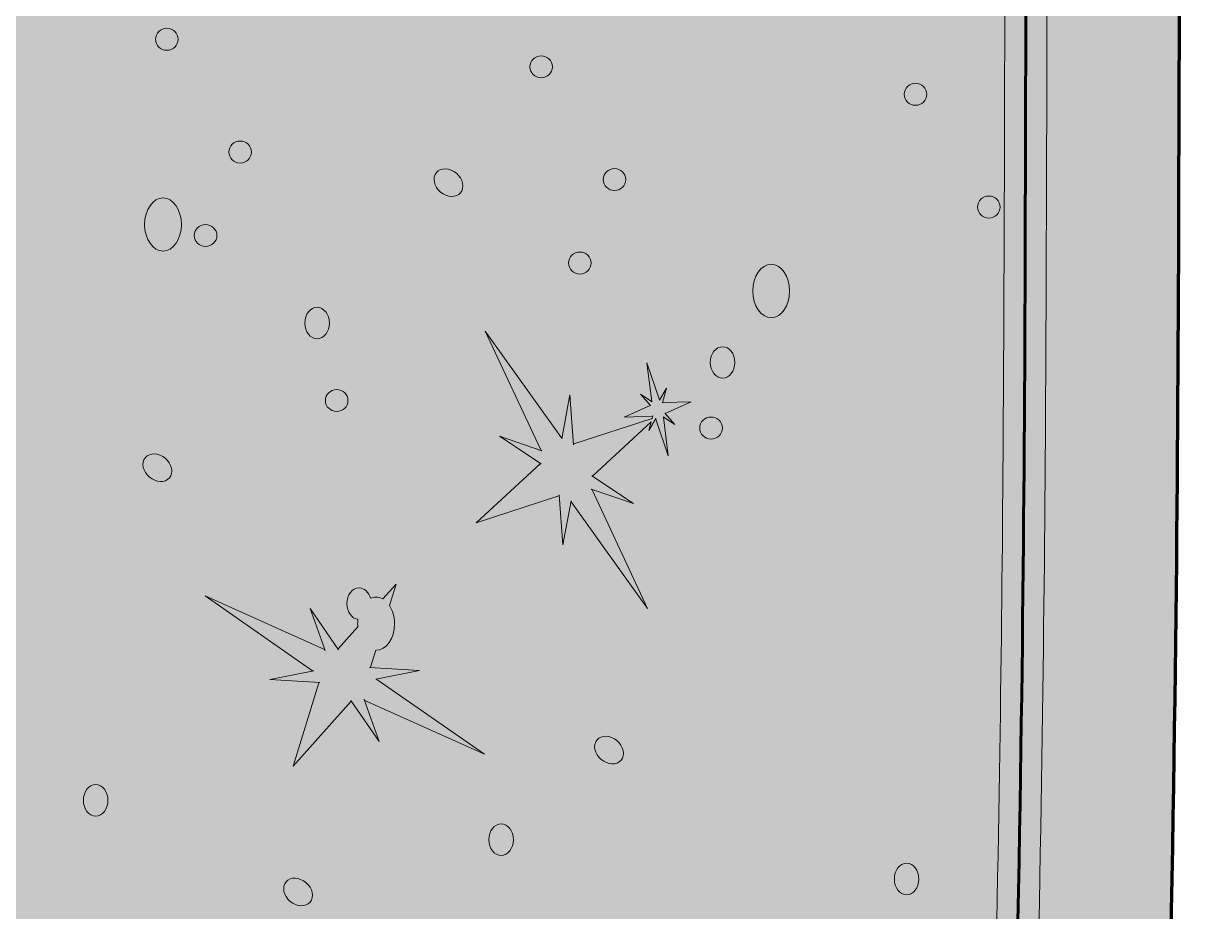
# Model space of a CAD drawing. Header units: millimetres. Extents: x 2.1 to 56, y 0.5 to 70.6.
# Drawn here: x 40.2 to 56.03, y 37.89 to 50 of the extents above; entities that cross this region are included whole.
import ezdxf

# ---------------------------------------------------------------- set-up
doc = ezdxf.new("R2010")
doc.units = ezdxf.units.MM

msp = doc.modelspace()

# ---------------------------------------------------------------- hatches: boundary and pattern name
at = {"true_color": 0x000000, "transparency": 33554687}
h = msp.add_hatch(color=18, dxfattribs=at)
edge = h.paths.add_edge_path(flags=0)
edge.add_spline(control_points=[(2.18, 58.849), (2.121, 62.163), (15.096, 70.58), (29.023, 70.516), (41.935, 70.457), (56.015, 62.173), (56, 58.849), (55.929, 43.515), (56.034, 43.399), (55.624, 27.611), (55.341, 16.727), (31.99, 0.499), (29.023, 0.889), (25.602, 1.338), (2.776, 14.306), (2.557, 29.116), (2.372, 41.574), (2.358, 48.941), (2.18, 58.849)], knot_values=[0, 0, 0, 0, 1, 1, 1, 2, 2, 2, 3, 3, 3, 4, 4, 4, 5, 5, 5, 6, 6, 6, 6], degree=3, periodic=1)
at = {"true_color": 0x0d0000, "transparency": 33554687}
h = msp.add_hatch(color=18, dxfattribs=at)
edge = h.paths.add_edge_path(flags=0)
edge.add_spline(control_points=[(17.389, 34.55), (14.831, 35.782), (12.519, 37.057), (10.631, 38.316), (5.843, 41.509), (5.877, 43.423), (5.959, 44.117), (6.046, 44.853), (6.499, 45.302), (6.985, 45.569), (7.396, 45.796), (7.824, 45.88), (7.967, 45.915), (8.05, 45.936), (8.567, 45.939), (9.101, 45.902), (9.425, 45.879), (9.755, 45.841), (9.998, 45.8), (9.998, 45.8), (9.949, 45.905), (9.949, 45.905), (9.892, 46.025), (9.886, 46.162), (9.931, 46.287), (9.931, 46.287), (10.09, 46.73), (10.09, 46.73), (10.135, 46.855), (10.228, 46.957), (10.348, 47.013), (10.348, 47.013), (10.426, 47.05), (10.426, 47.05), (10.417, 47.066), (10.409, 47.082), (10.401, 47.098), (10.401, 47.098), (9.442, 49.135), (9.442, 49.135), (9.324, 49.385), (9.431, 49.683), (9.681, 49.8), (9.681, 49.8), (11.037, 50.439), (11.037, 50.439), (11.287, 50.556), (11.585, 50.449), (11.702, 50.199), (11.702, 50.199), (12.661, 48.162), (12.661, 48.162), (12.669, 48.146), (12.676, 48.129), (12.682, 48.112), (12.682, 48.112), (12.76, 48.149), (12.76, 48.149), (12.88, 48.206), (13.018, 48.212), (13.142, 48.167), (13.142, 48.167), (13.586, 48.008), (13.586, 48.008), (13.711, 47.963), (13.813, 47.87), (13.869, 47.75), (13.869, 47.75), (15.005, 45.338), (15.005, 45.338), (15.061, 45.218), (15.068, 45.08), (15.023, 44.956), (15.023, 44.956), (14.863, 44.512), (14.863, 44.512), (14.818, 44.387), (14.726, 44.286), (14.606, 44.229), (14.606, 44.229), (14.529, 44.193), (14.529, 44.193), (14.533, 44.186), (14.537, 44.178), (14.541, 44.17), (14.541, 44.17), (15.5, 42.134), (15.5, 42.134), (15.617, 41.884), (15.51, 41.586), (15.26, 41.468), (15.26, 41.468), (13.905, 40.83), (13.905, 40.83), (13.655, 40.712), (13.357, 40.82), (13.239, 41.069), (13.239, 41.069), (12.28, 43.106), (12.28, 43.106), (12.277, 43.114), (12.273, 43.122), (12.27, 43.129), (12.27, 43.129), (12.194, 43.093), (12.194, 43.093), (12.074, 43.037), (11.936, 43.03), (11.811, 43.075), (11.811, 43.075), (11.368, 43.235), (11.368, 43.235), (11.243, 43.28), (11.141, 43.372), (11.085, 43.492), (11.085, 43.492), (10.439, 44.864), (10.439, 44.864), (10.369, 44.81), (10.285, 44.775), (10.193, 44.764), (9.667, 44.703), (9.114, 44.675), (8.648, 44.538), (8.312, 44.44), (8.024, 44.286), (7.894, 43.944), (7.796, 43.687), (7.896, 43.387), (8.095, 43.038), (8.364, 42.565), (8.828, 42.041), (9.456, 41.471), (11.115, 39.966), (13.877, 38.192), (17.378, 36.375), (17.812, 42.616), (23.01, 47.551), (29.349, 47.551), (35.673, 47.551), (40.86, 42.641), (41.317, 36.423), (41.611, 36.276), (41.907, 36.126), (42.204, 35.973), (42.481, 35.831), (46.493, 33.845), (49.395, 31.648), (50.697, 30.663), (51.773, 29.626), (52.248, 28.693), (52.609, 27.986), (52.644, 27.303), (52.295, 26.743), (51.982, 26.241), (51.31, 25.8), (50.1, 25.601), (49.205, 25.453), (47.984, 25.425), (46.367, 25.57), (43.985, 25.784), (41.079, 26.333), (37.927, 27.129), (35.748, 24.898), (32.709, 23.512), (29.349, 23.512), (23.056, 23.512), (17.888, 28.375), (17.389, 34.55)], knot_values=[0, 0, 0, 0, 1, 1, 1, 2, 2, 2, 3, 3, 3, 4, 4, 4, 5, 5, 5, 6, 6, 6, 7, 7, 7, 8, 8, 8, 9, 9, 9, 10, 10, 10, 11, 11, 11, 12, 12, 12, 13, 13, 13, 14, 14, 14, 15, 15, 15, 16, 16, 16, 17, 17, 17, 18, 18, 18, 19, 19, 19, 20, 20, 20, 21, 21, 21, 22, 22, 22, 23, 23, 23, 24, 24, 24, 25, 25, 25, 26, 26, 26, 27, 27, 27, 28, 28, 28, 29, 29, 29, 30, 30, 30, 31, 31, 31, 32, 32, 32, 33, 33, 33, 34, 34, 34, 35, 35, 35, 36, 36, 36, 37, 37, 37, 38, 38, 38, 39, 39, 39, 40, 40, 40, 41, 41, 41, 42, 42, 42, 43, 43, 43, 44, 44, 44, 45, 45, 45, 46, 46, 46, 47, 47, 47, 48, 48, 48, 49, 49, 49, 50, 50, 50, 51, 51, 51, 52, 52, 52, 53, 53, 53, 54, 54, 54, 55, 55, 55, 56, 56, 56, 56], degree=3, periodic=1)
edge = h.paths.add_edge_path(flags=0)
edge.add_spline(control_points=[(41.347, 35.285), (41.293, 32.609), (40.364, 30.146), (38.835, 28.172), (42.856, 27.132), (46.266, 26.584), (48.594, 26.61), (49.441, 26.619), (50.136, 26.703), (50.651, 26.878), (51.032, 27.007), (51.306, 27.166), (51.403, 27.423), (51.494, 27.663), (51.411, 27.942), (51.239, 28.264), (51.003, 28.704), (50.592, 29.19), (50.033, 29.718), (48.317, 31.34), (45.263, 33.294), (41.347, 35.285)], knot_values=[0, 0, 0, 0, 1, 1, 1, 2, 2, 2, 3, 3, 3, 4, 4, 4, 5, 5, 5, 6, 6, 6, 7, 7, 7, 7], degree=3, periodic=1)
at = {"true_color": 0xffffff, "transparency": 33554687}
h = msp.add_hatch(color=7, dxfattribs=at)
edge = h.paths.add_edge_path(flags=0)
edge.add_spline(control_points=[(42.163, 49.932), (42.248, 49.932), (42.317, 49.865), (42.317, 49.782), (42.317, 49.699), (42.248, 49.632), (42.163, 49.632), (42.078, 49.632), (42.008, 49.699), (42.008, 49.782), (42.008, 49.865), (42.078, 49.932), (42.163, 49.932)], knot_values=[0, 0, 0, 0, 1, 1, 1, 2, 2, 2, 3, 3, 3, 4, 4, 4, 4], degree=3, periodic=1)
h = msp.add_hatch(color=7, dxfattribs=at)
edge = h.paths.add_edge_path(flags=0)
edge.add_spline(control_points=[(47.268, 49.557), (47.354, 49.557), (47.423, 49.49), (47.423, 49.407), (47.423, 49.324), (47.354, 49.257), (47.268, 49.257), (47.183, 49.257), (47.114, 49.324), (47.114, 49.407), (47.114, 49.49), (47.183, 49.557), (47.268, 49.557)], knot_values=[0, 0, 0, 0, 1, 1, 1, 2, 2, 2, 3, 3, 3, 4, 4, 4, 4], degree=3, periodic=1)
h = msp.add_hatch(color=7, dxfattribs=at)
edge = h.paths.add_edge_path(flags=0)
edge.add_spline(control_points=[(52.374, 49.182), (52.459, 49.182), (52.529, 49.115), (52.529, 49.032), (52.529, 48.949), (52.459, 48.882), (52.374, 48.882), (52.289, 48.882), (52.22, 48.949), (52.22, 49.032), (52.22, 49.115), (52.289, 49.182), (52.374, 49.182)], knot_values=[0, 0, 0, 0, 1, 1, 1, 2, 2, 2, 3, 3, 3, 4, 4, 4, 4], degree=3, periodic=1)
h = msp.add_hatch(color=7, dxfattribs=at)
edge = h.paths.add_edge_path(flags=0)
edge.add_spline(control_points=[(43.163, 48.395), (43.248, 48.395), (43.317, 48.328), (43.317, 48.245), (43.317, 48.162), (43.248, 48.095), (43.163, 48.095), (43.078, 48.095), (43.008, 48.162), (43.008, 48.245), (43.008, 48.328), (43.078, 48.395), (43.163, 48.395)], knot_values=[0, 0, 0, 0, 1, 1, 1, 2, 2, 2, 3, 3, 3, 4, 4, 4, 4], degree=3, periodic=1)
h = msp.add_hatch(color=7, dxfattribs=at)
edge = h.paths.add_edge_path(flags=0)
edge.add_spline(control_points=[(45.84, 47.966), (45.9, 48.036), (46.022, 48.032), (46.112, 47.956), (46.203, 47.879), (46.228, 47.76), (46.169, 47.689), (46.109, 47.619), (45.988, 47.623), (45.897, 47.7), (45.806, 47.776), (45.781, 47.895), (45.84, 47.966)], knot_values=[0, 0, 0, 0, 1, 1, 1, 2, 2, 2, 3, 3, 3, 4, 4, 4, 4], degree=3, periodic=1)
h = msp.add_hatch(color=7, dxfattribs=at)
edge = h.paths.add_edge_path(flags=0)
edge.add_spline(control_points=[(48.268, 48.02), (48.354, 48.02), (48.423, 47.953), (48.423, 47.87), (48.423, 47.787), (48.354, 47.72), (48.268, 47.72), (48.183, 47.72), (48.114, 47.787), (48.114, 47.87), (48.114, 47.953), (48.183, 48.02), (48.268, 48.02)], knot_values=[0, 0, 0, 0, 1, 1, 1, 2, 2, 2, 3, 3, 3, 4, 4, 4, 4], degree=3, periodic=1)
h = msp.add_hatch(color=7, dxfattribs=at)
edge = h.paths.add_edge_path(flags=0)
edge.add_spline(control_points=[(42.111, 47.62), (42.25, 47.62), (42.362, 47.457), (42.362, 47.257), (42.362, 47.057), (42.25, 46.894), (42.111, 46.894), (41.973, 46.894), (41.86, 47.057), (41.86, 47.257), (41.86, 47.457), (41.973, 47.62), (42.111, 47.62)], knot_values=[0, 0, 0, 0, 1, 1, 1, 2, 2, 2, 3, 3, 3, 4, 4, 4, 4], degree=3, periodic=1)
h = msp.add_hatch(color=7, dxfattribs=at)
edge = h.paths.add_edge_path(flags=0)
edge.add_spline(control_points=[(53.374, 47.645), (53.459, 47.645), (53.529, 47.578), (53.529, 47.495), (53.529, 47.412), (53.459, 47.345), (53.374, 47.345), (53.289, 47.345), (53.22, 47.412), (53.22, 47.495), (53.22, 47.578), (53.289, 47.645), (53.374, 47.645)], knot_values=[0, 0, 0, 0, 1, 1, 1, 2, 2, 2, 3, 3, 3, 4, 4, 4, 4], degree=3, periodic=1)
h = msp.add_hatch(color=7, dxfattribs=at)
edge = h.paths.add_edge_path(flags=0)
edge.add_spline(control_points=[(42.691, 47.257), (42.777, 47.257), (42.846, 47.19), (42.846, 47.107), (42.846, 47.024), (42.777, 46.957), (42.691, 46.957), (42.606, 46.957), (42.537, 47.024), (42.537, 47.107), (42.537, 47.19), (42.606, 47.257), (42.691, 47.257)], knot_values=[0, 0, 0, 0, 1, 1, 1, 2, 2, 2, 3, 3, 3, 4, 4, 4, 4], degree=3, periodic=1)
h = msp.add_hatch(color=7, dxfattribs=at)
edge = h.paths.add_edge_path(flags=0)
edge.add_spline(control_points=[(47.797, 46.882), (47.882, 46.882), (47.951, 46.815), (47.951, 46.732), (47.951, 46.649), (47.882, 46.582), (47.797, 46.582), (47.712, 46.582), (47.643, 46.649), (47.643, 46.732), (47.643, 46.815), (47.712, 46.882), (47.797, 46.882)], knot_values=[0, 0, 0, 0, 1, 1, 1, 2, 2, 2, 3, 3, 3, 4, 4, 4, 4], degree=3, periodic=1)
h = msp.add_hatch(color=7, dxfattribs=at)
edge = h.paths.add_edge_path(flags=0)
edge.add_spline(control_points=[(50.407, 46.713), (50.545, 46.713), (50.658, 46.55), (50.658, 46.35), (50.658, 46.15), (50.545, 45.987), (50.407, 45.987), (50.268, 45.987), (50.156, 46.15), (50.156, 46.35), (50.156, 46.55), (50.268, 46.713), (50.407, 46.713)], knot_values=[0, 0, 0, 0, 1, 1, 1, 2, 2, 2, 3, 3, 3, 4, 4, 4, 4], degree=3, periodic=1)
h = msp.add_hatch(color=7, dxfattribs=at)
edge = h.paths.add_edge_path(flags=0)
edge.add_spline(control_points=[(44.213, 46.128), (44.306, 46.128), (44.38, 46.031), (44.38, 45.913), (44.38, 45.795), (44.306, 45.699), (44.213, 45.699), (44.121, 45.699), (44.046, 45.795), (44.046, 45.913), (44.046, 46.031), (44.121, 46.128), (44.213, 46.128)], knot_values=[0, 0, 0, 0, 1, 1, 1, 2, 2, 2, 3, 3, 3, 4, 4, 4, 4], degree=3, periodic=1)
msp.add_hatch(color=7, dxfattribs=at).paths.add_polyline_path([(48.769, 44.565), (47.972, 43.829), (47.959, 43.832), (48.527, 43.455), (47.95, 43.65), (47.963, 43.641), (48.721, 42.022), (47.679, 43.474), (47.677, 43.49), (47.566, 42.891), (47.514, 43.571), (47.51, 43.558), (46.383, 43.19), (47.255, 43.995), (47.267, 43.992), (46.699, 44.369), (47.276, 44.173), (47.263, 44.183), (46.505, 45.801), (47.547, 44.349), (47.55, 44.334), (47.661, 44.933), (47.712, 44.253), (47.716, 44.265), (48.782, 44.613), (48.791, 44.646), (48.789, 44.643), (48.401, 44.631), (48.755, 44.789), (48.759, 44.787), (48.622, 44.943), (48.781, 44.839), (48.778, 44.843), (48.712, 45.369), (48.883, 44.867), (48.882, 44.862), (48.979, 45.025), (48.924, 44.825), (48.927, 44.829), (49.314, 44.841), (48.96, 44.682), (48.956, 44.684), (49.093, 44.529), (48.935, 44.633), (48.938, 44.629), (49.003, 44.102), (48.832, 44.605), (48.833, 44.61), (48.736, 44.447)], flags=0)
h = msp.add_hatch(color=7, dxfattribs=at)
edge = h.paths.add_edge_path(flags=0)
edge.add_spline(control_points=[(49.744, 45.591), (49.836, 45.591), (49.911, 45.495), (49.911, 45.377), (49.911, 45.258), (49.836, 45.162), (49.744, 45.162), (49.651, 45.162), (49.576, 45.258), (49.576, 45.377), (49.576, 45.495), (49.651, 45.591), (49.744, 45.591)], knot_values=[0, 0, 0, 0, 1, 1, 1, 2, 2, 2, 3, 3, 3, 4, 4, 4, 4], degree=3, periodic=1)
h = msp.add_hatch(color=7, dxfattribs=at)
edge = h.paths.add_edge_path(flags=0)
edge.add_spline(control_points=[(32.941, 39.557), (35.075, 38.707), (38.303, 37.348), (41.716, 35.594), (42.107, 35.392), (50.045, 31.47), (51.544, 28.531), (52.315, 27.018), (51.361, 25.666), (46.152, 26.133), (36.787, 26.972), (19.274, 33.045), (10.65, 38.797), (6.186, 41.773), (6.12, 43.476), (6.196, 44.123), (6.325, 45.217), (7.577, 45.433), (7.828, 45.495), (7.971, 45.53), (9.614, 45.443), (9.876, 45.326), (8.768, 45.198), (7.547, 45.186), (7.168, 44.186), (6.22, 41.69), (15.407, 35.882), (27.672, 31.225), (39.937, 26.568), (50.663, 24.813), (51.611, 27.31), (52.512, 29.68), (44.274, 35.036), (32.941, 39.557)], knot_values=[0, 0, 0, 0, 1, 1, 1, 2, 2, 2, 3, 3, 3, 4, 4, 4, 5, 5, 5, 6, 6, 6, 7, 7, 7, 8, 8, 8, 9, 9, 9, 10, 10, 10, 11, 11, 11, 11], degree=3, periodic=1)
h = msp.add_hatch(color=7, dxfattribs=at)
edge = h.paths.add_edge_path(flags=0)
edge.add_spline(control_points=[(44.48, 45.007), (44.565, 45.007), (44.634, 44.94), (44.634, 44.857), (44.634, 44.774), (44.565, 44.707), (44.48, 44.707), (44.395, 44.707), (44.325, 44.774), (44.325, 44.857), (44.325, 44.94), (44.395, 45.007), (44.48, 45.007)], knot_values=[0, 0, 0, 0, 1, 1, 1, 2, 2, 2, 3, 3, 3, 4, 4, 4, 4], degree=3, periodic=1)
h = msp.add_hatch(color=7, dxfattribs=at)
edge = h.paths.add_edge_path(flags=0)
edge.add_spline(control_points=[(49.586, 44.632), (49.671, 44.632), (49.74, 44.565), (49.74, 44.482), (49.74, 44.399), (49.671, 44.332), (49.586, 44.332), (49.5, 44.332), (49.431, 44.399), (49.431, 44.482), (49.431, 44.565), (49.5, 44.632), (49.586, 44.632)], knot_values=[0, 0, 0, 0, 1, 1, 1, 2, 2, 2, 3, 3, 3, 4, 4, 4, 4], degree=3, periodic=1)
h = msp.add_hatch(color=7, dxfattribs=at)
edge = h.paths.add_edge_path(flags=0)
edge.add_spline(control_points=[(41.87, 44.079), (41.929, 44.15), (42.051, 44.145), (42.142, 44.069), (42.232, 43.993), (42.257, 43.873), (42.198, 43.803), (42.139, 43.732), (42.017, 43.737), (41.926, 43.813), (41.836, 43.889), (41.81, 44.008), (41.87, 44.079)], knot_values=[0, 0, 0, 0, 1, 1, 1, 2, 2, 2, 3, 3, 3, 4, 4, 4, 4], degree=3, periodic=1)
h = msp.add_hatch(color=7, dxfattribs=at)
edge = h.paths.add_edge_path(flags=0)
edge.add_spline(control_points=[(45.013, 41.452), (45.013, 41.452), (44.941, 41.222), (44.941, 41.222), (44.941, 41.222), (44.929, 41.218), (44.929, 41.218), (44.929, 41.218), (45.61, 41.177), (45.61, 41.177), (45.61, 41.177), (45.013, 41.057), (45.013, 41.057), (45.013, 41.057), (45.028, 41.055), (45.028, 41.055), (45.028, 41.055), (46.496, 40.034), (46.496, 40.034), (46.496, 40.034), (44.866, 40.768), (44.866, 40.768), (44.866, 40.768), (44.856, 40.781), (44.856, 40.781), (44.856, 40.781), (45.06, 40.207), (45.06, 40.207), (45.06, 40.207), (44.675, 40.769), (44.675, 40.769), (44.675, 40.769), (44.678, 40.757), (44.678, 40.757), (44.678, 40.757), (43.887, 39.873), (43.887, 39.873), (43.887, 39.873), (44.238, 41.006), (44.238, 41.006), (44.238, 41.006), (44.25, 41.01), (44.25, 41.01), (44.25, 41.01), (43.57, 41.051), (43.57, 41.051), (43.57, 41.051), (44.167, 41.171), (44.167, 41.171), (44.167, 41.171), (44.151, 41.173), (44.151, 41.173), (44.151, 41.173), (42.684, 42.194), (42.684, 42.194), (42.684, 42.194), (44.313, 41.46), (44.313, 41.46), (44.313, 41.46), (44.323, 41.447), (44.323, 41.447), (44.323, 41.447), (44.119, 42.021), (44.119, 42.021), (44.119, 42.021), (44.505, 41.459), (44.505, 41.459), (44.505, 41.459), (44.502, 41.471), (44.502, 41.471), (44.502, 41.471), (44.768, 41.769), (44.768, 41.769), (44.767, 41.784), (44.766, 41.799), (44.766, 41.814), (44.766, 41.834), (44.768, 41.854), (44.77, 41.874), (44.685, 41.884), (44.618, 41.976), (44.618, 42.087), (44.618, 42.206), (44.693, 42.302), (44.786, 42.302), (44.858, 42.302), (44.919, 42.243), (44.943, 42.161), (44.966, 42.171), (44.991, 42.177), (45.017, 42.177), (45.05, 42.177), (45.082, 42.168), (45.111, 42.151), (45.111, 42.151), (45.293, 42.355), (45.293, 42.355), (45.293, 42.355), (45.201, 42.061), (45.201, 42.061), (45.243, 41.996), (45.268, 41.909), (45.268, 41.814), (45.268, 41.614), (45.156, 41.451), (45.017, 41.451), (45.017, 41.451), (45.013, 41.452), (45.013, 41.452)], knot_values=[0, 0, 0, 0, 1, 1, 1, 2, 2, 2, 3, 3, 3, 4, 4, 4, 5, 5, 5, 6, 6, 6, 7, 7, 7, 8, 8, 8, 9, 9, 9, 10, 10, 10, 11, 11, 11, 12, 12, 12, 13, 13, 13, 14, 14, 14, 15, 15, 15, 16, 16, 16, 17, 17, 17, 18, 18, 18, 19, 19, 19, 20, 20, 20, 21, 21, 21, 22, 22, 22, 23, 23, 23, 24, 24, 24, 25, 25, 25, 26, 26, 26, 27, 27, 27, 28, 28, 28, 29, 29, 29, 30, 30, 30, 31, 31, 31, 32, 32, 32, 33, 33, 33, 34, 34, 34, 35, 35, 35, 36, 36, 36, 36], degree=3, periodic=1)
h = msp.add_hatch(color=7, dxfattribs=at)
edge = h.paths.add_edge_path(flags=0)
edge.add_spline(control_points=[(48.031, 40.23), (48.09, 40.3), (48.212, 40.296), (48.302, 40.22), (48.393, 40.143), (48.418, 40.024), (48.359, 39.953), (48.299, 39.883), (48.178, 39.887), (48.087, 39.963), (47.996, 40.04), (47.971, 40.159), (48.031, 40.23)], knot_values=[0, 0, 0, 0, 1, 1, 1, 2, 2, 2, 3, 3, 3, 4, 4, 4, 4], degree=3, periodic=1)
h = msp.add_hatch(color=7, dxfattribs=at)
edge = h.paths.add_edge_path(flags=0)
edge.add_spline(control_points=[(41.193, 39.62), (41.285, 39.62), (41.36, 39.524), (41.36, 39.405), (41.36, 39.287), (41.285, 39.191), (41.193, 39.191), (41.1, 39.191), (41.025, 39.287), (41.025, 39.405), (41.025, 39.524), (41.1, 39.62), (41.193, 39.62)], knot_values=[0, 0, 0, 0, 1, 1, 1, 2, 2, 2, 3, 3, 3, 4, 4, 4, 4], degree=3, periodic=1)
h = msp.add_hatch(color=7, dxfattribs=at)
edge = h.paths.add_edge_path(flags=0)
edge.add_spline(control_points=[(46.723, 39.084), (46.815, 39.084), (46.89, 38.988), (46.89, 38.869), (46.89, 38.751), (46.815, 38.655), (46.723, 38.655), (46.631, 38.655), (46.556, 38.751), (46.556, 38.869), (46.556, 38.988), (46.631, 39.084), (46.723, 39.084)], knot_values=[0, 0, 0, 0, 1, 1, 1, 2, 2, 2, 3, 3, 3, 4, 4, 4, 4], degree=3, periodic=1)
h = msp.add_hatch(color=7, dxfattribs=at)
edge = h.paths.add_edge_path(flags=0)
edge.add_spline(control_points=[(52.254, 38.547), (52.346, 38.547), (52.421, 38.451), (52.421, 38.333), (52.421, 38.214), (52.346, 38.118), (52.254, 38.118), (52.161, 38.118), (52.086, 38.214), (52.086, 38.333), (52.086, 38.451), (52.161, 38.547), (52.254, 38.547)], knot_values=[0, 0, 0, 0, 1, 1, 1, 2, 2, 2, 3, 3, 3, 4, 4, 4, 4], degree=3, periodic=1)
h = msp.add_hatch(color=7, dxfattribs=at)
edge = h.paths.add_edge_path(flags=0)
edge.add_spline(control_points=[(43.789, 38.295), (43.848, 38.365), (43.97, 38.361), (44.061, 38.284), (44.151, 38.208), (44.177, 38.089), (44.117, 38.018), (44.058, 37.948), (43.936, 37.952), (43.845, 38.028), (43.755, 38.105), (43.73, 38.224), (43.789, 38.295)], knot_values=[0, 0, 0, 0, 1, 1, 1, 2, 2, 2, 3, 3, 3, 4, 4, 4, 4], degree=3, periodic=1)

# ---------------------------------------------------------------- linework, layer by layer
at = {"color": 18, "linetype": 'Continuous', "lineweight": 9, "true_color": 0x000000}
msp.add_lwpolyline([(48.769, 44.565), (47.972, 43.829), (47.959, 43.832), (48.527, 43.455), (47.95, 43.65), (47.963, 43.641), (48.721, 42.022), (47.679, 43.474), (47.677, 43.49), (47.566, 42.891), (47.514, 43.571), (47.51, 43.558), (46.383, 43.19), (47.255, 43.995), (47.267, 43.992), (46.699, 44.369), (47.276, 44.173), (47.263, 44.183), (46.505, 45.801), (47.547, 44.349), (47.55, 44.334), (47.661, 44.933), (47.712, 44.253), (47.716, 44.265), (48.782, 44.613), (48.791, 44.646), (48.789, 44.643), (48.401, 44.631), (48.755, 44.789), (48.759, 44.787), (48.622, 44.943), (48.781, 44.839), (48.778, 44.843), (48.712, 45.369), (48.883, 44.867), (48.882, 44.862), (48.979, 45.025), (48.924, 44.825), (48.927, 44.829), (49.314, 44.841), (48.96, 44.682), (48.956, 44.684), (49.093, 44.529), (48.935, 44.633), (48.938, 44.629), (49.003, 44.102), (48.832, 44.605), (48.833, 44.61), (48.736, 44.447), (48.769, 44.565)], close=True, dxfattribs=at)
at = {"color": 7, "linetype": 'Continuous', "lineweight": 158, "true_color": 0xffffff}
msp.add_open_spline([(2.18, 58.849), (2.358, 48.941), (2.372, 41.574), (2.557, 29.116), (2.776, 14.306), (25.602, 1.338), (29.023, 0.889), (31.99, 0.499), (55.341, 16.727), (55.624, 27.611), (56.034, 43.399), (55.929, 43.515), (56, 58.849), (56.015, 62.173), (41.935, 70.457), (29.023, 70.516), (15.096, 70.58), (2.121, 62.163), (2.18, 58.849)], degree=3, knots=[0, 0, 0, 0, 1, 1, 1, 2, 2, 2, 3, 3, 3, 4, 4, 4, 5, 5, 5, 6, 6, 6, 6], dxfattribs=at)
at = {"color": 18, "linetype": 'Continuous', "lineweight": 9, "true_color": 0x000000}
for points, knots in [([(54.172, 51.633), (54.147, 42.936), (54.164, 40.895), (53.847, 28.675), (53.783, 26.218), (52.481, 23.466), (50.482, 20.715), (47.528, 16.65), (43.056, 12.573), (38.944, 9.44), (35.741, 6.998), (32.755, 5.129), (30.875, 4.276), (30.005, 3.881), (29.348, 3.708), (28.991, 3.755), (28.501, 3.819), (27.594, 4.146), (26.407, 4.713), (23.715, 6), (19.533, 8.526), (15.533, 11.868), (9.787, 16.671), (4.436, 23.161), (4.333, 30.067), (4.163, 41.555), (4.151, 48.349), (3.986, 57.485), (3.979, 57.897), (4.154, 58.391), (4.515, 58.931), (5.009, 59.672), (5.855, 60.522), (6.993, 61.401), (11.337, 64.754), (19.966, 68.578), (29.029, 68.537), (37.429, 68.499), (46.36, 64.715), (50.958, 61.389), (52.161, 60.518), (53.071, 59.676), (53.607, 58.939), (54, 58.399), (54.196, 57.904), (54.194, 57.489), (54.184, 55.311), (54.177, 53.467), (54.173, 51.851), (54.201, 51.78), (54.2, 51.702), (54.172, 51.633)], [0, 0, 0, 0, 1, 1, 1, 2, 2, 2, 3, 3, 3, 4, 4, 4, 5, 5, 5, 6, 6, 6, 7, 7, 7, 8, 8, 8, 9, 9, 9, 10, 10, 10, 11, 11, 11, 12, 12, 12, 13, 13, 13, 14, 14, 14, 15, 15, 15, 16, 16, 16, 17, 17, 17, 17]), ([(53.375, 32.803), (53.585, 41.525), (53.575, 44.031), (53.597, 51.666), (52.67, 52.775), (44.08, 62.555), (29.09, 62.551), (13.964, 62.547), (5.441, 52.2), (4.658, 51.208), (4.715, 46.84), (4.751, 42.647), (4.809, 37.645), (4.812, 37.645), (4.815, 37.646), (4.819, 37.646), (4.911, 37.646), (4.986, 37.549), (4.986, 37.431), (4.986, 37.313), (4.911, 37.217), (4.819, 37.217), (4.819, 37.217), (4.814, 37.217), (4.814, 37.217), (4.825, 36.294), (4.837, 35.344), (4.849, 34.36), (4.892, 34.472), (4.975, 34.548), (5.069, 34.548), (5.208, 34.548), (5.32, 34.385), (5.32, 34.185), (5.32, 33.985), (5.208, 33.822), (5.069, 33.822), (4.978, 33.822), (4.898, 33.893), (4.854, 33.998), (4.871, 32.749), (4.889, 31.446), (4.909, 30.075), (5.009, 23.323), (10.284, 17.005), (15.902, 12.31), (16.27, 12.003), (16.639, 11.702), (17.009, 11.409), (16.986, 11.464), (16.973, 11.528), (16.973, 11.597), (16.973, 11.797), (17.085, 11.96), (17.224, 11.96), (17.362, 11.96), (17.475, 11.797), (17.475, 11.597), (17.475, 11.4), (17.366, 11.24), (17.231, 11.234), (20.762, 8.462), (24.29, 6.363), (26.656, 5.232), (27.764, 4.702), (28.608, 4.385), (29.066, 4.325), (29.365, 4.286), (29.906, 4.468), (30.637, 4.8), (32.265, 5.538), (34.73, 7.051), (37.445, 9.038), (37.436, 9.057), (37.431, 9.078), (37.431, 9.1), (37.431, 9.183), (37.5, 9.25), (37.586, 9.25), (37.624, 9.25), (37.658, 9.237), (37.685, 9.215), (37.986, 9.437), (38.29, 9.664), (38.596, 9.897), (39.471, 10.565), (40.364, 11.275), (41.254, 12.019), (41.233, 12.045), (41.22, 12.078), (41.22, 12.113), (41.22, 12.196), (41.289, 12.263), (41.374, 12.263), (41.419, 12.263), (41.459, 12.245), (41.487, 12.215), (44.655, 14.885), (47.777, 17.972), (50.016, 21.054), (51.936, 23.696), (53.21, 26.33), (53.271, 28.69), (53.31, 30.199), (53.345, 31.552), (53.374, 32.782), (53.374, 32.782), (52.448, 32.427), (52.448, 32.427), (52.448, 32.427), (52.439, 32.43), (52.439, 32.43), (52.439, 32.43), (52.786, 32.137), (52.786, 32.137), (52.786, 32.137), (52.371, 32.322), (52.371, 32.322), (52.371, 32.322), (52.378, 32.315), (52.378, 32.315), (52.378, 32.315), (52.468, 31.252), (52.468, 31.252), (52.468, 31.252), (52.085, 32.248), (52.085, 32.248), (52.085, 32.248), (52.089, 32.257), (52.089, 32.257), (52.089, 32.257), (51.795, 31.91), (51.795, 31.91), (51.795, 31.91), (51.98, 32.325), (51.98, 32.325), (51.98, 32.325), (51.973, 32.318), (51.973, 32.318), (51.973, 32.318), (50.91, 32.228), (50.91, 32.228), (50.91, 32.228), (51.906, 32.61), (51.906, 32.61), (51.906, 32.61), (51.916, 32.607), (51.916, 32.607), (51.916, 32.607), (51.568, 32.901), (51.568, 32.901), (51.568, 32.901), (51.984, 32.716), (51.984, 32.716), (51.984, 32.716), (51.977, 32.723), (51.977, 32.723), (51.977, 32.723), (51.887, 33.786), (51.887, 33.786), (51.887, 33.786), (52.269, 32.79), (52.269, 32.79), (52.269, 32.79), (52.266, 32.78), (52.266, 32.78), (52.266, 32.78), (52.559, 33.128), (52.559, 33.128), (52.559, 33.128), (52.374, 32.712), (52.374, 32.712), (52.374, 32.712), (52.381, 32.719), (52.381, 32.719), (52.381, 32.719), (53.375, 32.803), (53.375, 32.803)], [0, 0, 0, 0, 1, 1, 1, 2, 2, 2, 3, 3, 3, 4, 4, 4, 5, 5, 5, 6, 6, 6, 7, 7, 7, 8, 8, 8, 9, 9, 9, 10, 10, 10, 11, 11, 11, 12, 12, 12, 13, 13, 13, 14, 14, 14, 15, 15, 15, 16, 16, 16, 17, 17, 17, 18, 18, 18, 19, 19, 19, 20, 20, 20, 21, 21, 21, 22, 22, 22, 23, 23, 23, 24, 24, 24, 25, 25, 25, 26, 26, 26, 27, 27, 27, 28, 28, 28, 29, 29, 29, 30, 30, 30, 31, 31, 31, 32, 32, 32, 33, 33, 33, 34, 34, 34, 35, 35, 35, 36, 36, 36, 37, 37, 37, 38, 38, 38, 39, 39, 39, 40, 40, 40, 41, 41, 41, 42, 42, 42, 43, 43, 43, 44, 44, 44, 45, 45, 45, 46, 46, 46, 47, 47, 47, 48, 48, 48, 49, 49, 49, 50, 50, 50, 51, 51, 51, 52, 52, 52, 53, 53, 53, 54, 54, 54, 55, 55, 55, 56, 56, 56, 57, 57, 57, 58, 58, 58, 59, 59, 59, 59]), ([(42.163, 49.932), (42.248, 49.932), (42.317, 49.865), (42.317, 49.782), (42.317, 49.699), (42.248, 49.632), (42.163, 49.632), (42.078, 49.632), (42.008, 49.699), (42.008, 49.782), (42.008, 49.865), (42.078, 49.932), (42.163, 49.932)], [0, 0, 0, 0, 1, 1, 1, 2, 2, 2, 3, 3, 3, 4, 4, 4, 4]), ([(47.268, 49.557), (47.354, 49.557), (47.423, 49.49), (47.423, 49.407), (47.423, 49.324), (47.354, 49.257), (47.268, 49.257), (47.183, 49.257), (47.114, 49.324), (47.114, 49.407), (47.114, 49.49), (47.183, 49.557), (47.268, 49.557)], [0, 0, 0, 0, 1, 1, 1, 2, 2, 2, 3, 3, 3, 4, 4, 4, 4]), ([(52.374, 49.182), (52.459, 49.182), (52.529, 49.115), (52.529, 49.032), (52.529, 48.949), (52.459, 48.882), (52.374, 48.882), (52.289, 48.882), (52.22, 48.949), (52.22, 49.032), (52.22, 49.115), (52.289, 49.182), (52.374, 49.182)], [0, 0, 0, 0, 1, 1, 1, 2, 2, 2, 3, 3, 3, 4, 4, 4, 4]), ([(17.221, 35.124), (14.736, 36.327), (12.49, 37.569), (10.65, 38.797), (6.186, 41.773), (6.12, 43.476), (6.196, 44.123), (6.325, 45.217), (7.577, 45.433), (7.828, 45.495), (7.971, 45.53), (9.614, 45.443), (9.876, 45.326), (8.768, 45.198), (7.547, 45.186), (7.168, 44.186), (6.518, 42.476), (10.628, 39.21), (17.226, 35.825), (17.229, 35.918), (17.234, 36.012), (17.24, 36.105), (17.161, 36.23), (17.212, 36.353), (17.262, 36.411), (17.472, 38.857), (18.436, 40.69), (18.614, 41.029), (18.53, 41.325), (18.726, 41.81), (19.171, 41.98), (20.679, 44.303), (22.932, 46.026), (25.513, 46.91), (25.571, 46.988), (25.95, 47.503), (26.602, 47.227), (26.875, 47.294), (27.152, 47.351), (27.431, 47.399), (27.431, 47.399), (27.329, 47.652), (27.329, 47.652), (27.329, 47.652), (27.456, 47.489), (27.456, 47.489), (27.455, 47.5), (27.454, 47.511), (27.454, 47.522), (27.454, 47.64), (27.529, 47.737), (27.622, 47.737), (27.714, 47.737), (27.789, 47.64), (27.789, 47.522), (27.789, 47.498), (27.786, 47.475), (27.78, 47.454), (27.87, 47.467), (27.961, 47.478), (28.051, 47.489), (28.438, 47.105), (28.717, 47.353), (28.599, 47.542), (28.599, 47.542), (28.667, 47.547), (28.667, 47.547), (28.667, 47.547), (28.659, 47.655), (28.659, 47.655), (28.659, 47.655), (28.656, 47.645), (28.656, 47.645), (28.656, 47.645), (28.458, 47.518), (28.458, 47.518), (28.346, 47.51), (28.236, 47.5), (28.125, 47.489), (28.125, 47.489), (28.46, 47.873), (28.46, 47.873), (28.46, 47.873), (28.47, 47.874), (28.47, 47.874), (28.47, 47.874), (28.026, 47.971), (28.026, 47.971), (28.026, 47.971), (28.48, 48.002), (28.48, 48.002), (28.48, 48.002), (28.47, 48.005), (28.47, 48.005), (28.47, 48.005), (27.894, 48.903), (27.894, 48.903), (27.894, 48.903), (28.697, 48.201), (28.697, 48.201), (28.697, 48.201), (28.699, 48.191), (28.699, 48.191), (28.699, 48.191), (28.796, 48.635), (28.796, 48.635), (28.796, 48.635), (28.826, 48.181), (28.826, 48.181), (28.826, 48.181), (28.829, 48.191), (28.829, 48.191), (28.829, 48.191), (29.727, 48.767), (29.727, 48.767), (29.727, 48.767), (29.025, 47.964), (29.025, 47.964), (29.025, 47.964), (29.015, 47.962), (29.015, 47.962), (29.015, 47.962), (29.46, 47.865), (29.46, 47.865), (29.46, 47.865), (29.006, 47.835), (29.006, 47.835), (29.006, 47.835), (29.016, 47.832), (29.016, 47.832), (29.016, 47.832), (29.182, 47.572), (29.182, 47.572), (29.654, 47.584), (30.129, 47.57), (30.606, 47.528), (30.612, 47.544), (30.621, 47.559), (30.633, 47.573), (30.687, 47.638), (30.783, 47.648), (30.847, 47.595), (30.877, 47.569), (30.894, 47.535), (30.898, 47.498), (31.403, 47.441), (31.91, 47.352), (32.416, 47.23), (32.411, 47.271), (32.423, 47.314), (32.452, 47.349), (32.507, 47.414), (32.603, 47.424), (32.667, 47.371), (32.728, 47.319), (32.736, 47.227), (32.687, 47.162), (32.687, 47.162), (32.697, 47.159), (32.697, 47.159), (32.697, 47.159), (32.685, 47.16), (32.685, 47.16), (32.685, 47.16), (32.682, 47.156), (32.682, 47.156), (32.659, 47.129), (32.63, 47.112), (32.599, 47.104), (32.552, 47.117), (32.505, 47.13), (32.458, 47.143), (32.45, 47.152), (32.442, 47.161), (32.436, 47.172), (31.53, 47.204), (30.621, 47.109), (29.73, 46.898), (28.996, 46.725), (28.275, 46.473), (27.578, 46.15), (27.345, 45.714), (27.048, 45.532), (26.585, 45.631), (26.494, 45.578), (26.403, 45.523), (26.312, 45.468), (26.094, 45.112), (25.724, 45.049), (25.665, 45.039), (25.598, 44.991), (25.53, 44.942), (25.463, 44.893), (25.604, 44.538), (25.12, 44.15), (24.799, 44.368), (24.214, 43.873), (23.667, 43.32), (23.169, 42.716), (23.136, 42.811), (23.051, 42.716), (22.986, 42.632), (22.908, 42.531), (22.967, 42.137), (22.697, 42.109), (22.502, 41.841), (22.315, 41.565), (22.139, 41.281), (22.409, 40.999), (22.244, 40.331), (21.561, 40.249), (21.228, 39.588), (20.947, 38.889), (20.724, 38.158), (20.99, 37.573), (20.624, 37.684), (20.593, 37.698), (20.424, 37.063), (20.306, 36.427), (20.234, 35.795), (20.073, 35.442), (19.98, 34.973), (19.956, 34.485), (22.319, 33.374), (24.918, 32.271), (27.672, 31.225), (39.937, 26.568), (50.663, 24.813), (51.611, 27.31), (52.512, 29.68), (44.274, 35.036), (32.941, 39.557), (35.075, 38.707), (38.303, 37.348), (41.716, 35.594), (42.107, 35.392), (50.045, 31.47), (51.544, 28.531), (52.315, 27.018), (51.361, 25.666), (46.152, 26.133), (39.499, 26.729), (28.733, 29.967), (19.964, 33.854), (19.998, 33.39), (20.097, 32.946), (20.26, 32.609), (20.354, 31.894), (20.506, 31.195), (20.712, 30.521), (20.779, 30.583), (21.359, 29.234), (21.252, 29.073), (21.522, 28.467), (21.837, 27.889), (22.194, 27.345), (22.32, 27.341), (22.584, 27.017), (22.602, 26.763), (22.899, 26.366), (23.22, 25.991), (23.562, 25.641), (23.313, 25.515), (23.786, 25.065), (23.961, 25.253), (24.052, 25.17), (24.143, 25.088), (24.236, 25.009), (24.313, 24.992), (24.402, 24.918), (24.477, 24.808), (25.051, 24.344), (25.672, 23.944), (26.333, 23.619), (25.72, 23.782), (25.13, 23.988), (24.566, 24.233), (24.435, 24.106), (24.249, 24.36), (24.231, 24.385), (23.052, 24.939), (21.992, 25.668), (21.074, 26.528), (21.24, 26.891), (21.069, 27.072), (20.786, 26.808), (20.648, 26.946), (20.515, 27.086), (20.385, 27.23), (20.194, 27.344), (20.124, 27.51), (20.111, 27.542), (19.887, 27.806), (19.674, 28.08), (19.474, 28.361), (19.197, 28.464), (19.135, 28.825), (19.126, 28.877), (18.604, 29.696), (18.18, 30.576), (17.865, 31.497), (17.796, 31.699), (17.847, 31.519), (17.705, 32), (17.673, 32.109), (17.643, 32.218), (17.614, 32.328), (17.614, 32.328), (16.968, 33.151), (16.968, 33.151), (16.968, 33.151), (16.968, 33.162), (16.968, 33.162), (16.968, 33.162), (16.79, 32.743), (16.79, 32.743), (16.79, 32.743), (16.844, 33.194), (16.844, 33.194), (16.844, 33.194), (16.839, 33.185), (16.839, 33.185), (16.839, 33.185), (15.85, 32.786), (15.85, 32.786), (15.85, 32.786), (16.689, 33.445), (16.689, 33.445), (16.689, 33.445), (16.699, 33.445), (16.699, 33.445), (16.699, 33.445), (16.281, 33.623), (16.281, 33.623), (16.281, 33.623), (16.732, 33.568), (16.732, 33.568), (16.732, 33.568), (16.723, 33.573), (16.723, 33.573), (16.723, 33.573), (16.324, 34.562), (16.324, 34.562), (16.324, 34.562), (16.983, 33.724), (16.983, 33.724), (16.983, 33.724), (16.983, 33.713), (16.983, 33.713), (16.983, 33.713), (17.16, 34.132), (17.16, 34.132), (17.16, 34.132), (17.106, 33.68), (17.106, 33.68), (17.106, 33.68), (17.111, 33.689), (17.111, 33.689), (17.111, 33.689), (17.327, 33.776), (17.327, 33.776), (17.266, 34.221), (17.231, 34.671), (17.221, 35.124)], [0, 0, 0, 0, 1, 1, 1, 2, 2, 2, 3, 3, 3, 4, 4, 4, 5, 5, 5, 6, 6, 6, 7, 7, 7, 8, 8, 8, 9, 9, 9, 10, 10, 10, 11, 11, 11, 12, 12, 12, 13, 13, 13, 14, 14, 14, 15, 15, 15, 16, 16, 16, 17, 17, 17, 18, 18, 18, 19, 19, 19, 20, 20, 20, 21, 21, 21, 22, 22, 22, 23, 23, 23, 24, 24, 24, 25, 25, 25, 26, 26, 26, 27, 27, 27, 28, 28, 28, 29, 29, 29, 30, 30, 30, 31, 31, 31, 32, 32, 32, 33, 33, 33, 34, 34, 34, 35, 35, 35, 36, 36, 36, 37, 37, 37, 38, 38, 38, 39, 39, 39, 40, 40, 40, 41, 41, 41, 42, 42, 42, 43, 43, 43, 44, 44, 44, 45, 45, 45, 46, 46, 46, 47, 47, 47, 48, 48, 48, 49, 49, 49, 50, 50, 50, 51, 51, 51, 52, 52, 52, 53, 53, 53, 54, 54, 54, 55, 55, 55, 56, 56, 56, 57, 57, 57, 58, 58, 58, 59, 59, 59, 60, 60, 60, 61, 61, 61, 62, 62, 62, 63, 63, 63, 64, 64, 64, 65, 65, 65, 66, 66, 66, 67, 67, 67, 68, 68, 68, 69, 69, 69, 70, 70, 70, 71, 71, 71, 72, 72, 72, 73, 73, 73, 74, 74, 74, 75, 75, 75, 76, 76, 76, 77, 77, 77, 78, 78, 78, 79, 79, 79, 80, 80, 80, 81, 81, 81, 82, 82, 82, 83, 83, 83, 84, 84, 84, 85, 85, 85, 86, 86, 86, 87, 87, 87, 88, 88, 88, 89, 89, 89, 90, 90, 90, 91, 91, 91, 92, 92, 92, 93, 93, 93, 94, 94, 94, 95, 95, 95, 96, 96, 96, 97, 97, 97, 98, 98, 98, 99, 99, 99, 100, 100, 100, 101, 101, 101, 102, 102, 102, 103, 103, 103, 104, 104, 104, 105, 105, 105, 106, 106, 106, 107, 107, 107, 108, 108, 108, 109, 109, 109, 110, 110, 110, 111, 111, 111, 112, 112, 112, 113, 113, 113, 114, 114, 114, 115, 115, 115, 116, 116, 116, 117, 117, 117, 118, 118, 118, 119, 119, 119, 120, 120, 120, 121, 121, 121, 121]), ([(43.163, 48.395), (43.248, 48.395), (43.317, 48.328), (43.317, 48.245), (43.317, 48.162), (43.248, 48.095), (43.163, 48.095), (43.078, 48.095), (43.008, 48.162), (43.008, 48.245), (43.008, 48.328), (43.078, 48.395), (43.163, 48.395)], [0, 0, 0, 0, 1, 1, 1, 2, 2, 2, 3, 3, 3, 4, 4, 4, 4]), ([(45.84, 47.966), (45.9, 48.036), (46.022, 48.032), (46.112, 47.956), (46.203, 47.879), (46.228, 47.76), (46.169, 47.689), (46.109, 47.619), (45.988, 47.623), (45.897, 47.7), (45.806, 47.776), (45.781, 47.895), (45.84, 47.966)], [0, 0, 0, 0, 1, 1, 1, 2, 2, 2, 3, 3, 3, 4, 4, 4, 4]), ([(48.268, 48.02), (48.354, 48.02), (48.423, 47.953), (48.423, 47.87), (48.423, 47.787), (48.354, 47.72), (48.268, 47.72), (48.183, 47.72), (48.114, 47.787), (48.114, 47.87), (48.114, 47.953), (48.183, 48.02), (48.268, 48.02)], [0, 0, 0, 0, 1, 1, 1, 2, 2, 2, 3, 3, 3, 4, 4, 4, 4]), ([(42.111, 47.62), (42.25, 47.62), (42.362, 47.457), (42.362, 47.257), (42.362, 47.057), (42.25, 46.894), (42.111, 46.894), (41.973, 46.894), (41.86, 47.057), (41.86, 47.257), (41.86, 47.457), (41.973, 47.62), (42.111, 47.62)], [0, 0, 0, 0, 1, 1, 1, 2, 2, 2, 3, 3, 3, 4, 4, 4, 4]), ([(53.374, 47.645), (53.459, 47.645), (53.529, 47.578), (53.529, 47.495), (53.529, 47.412), (53.459, 47.345), (53.374, 47.345), (53.289, 47.345), (53.22, 47.412), (53.22, 47.495), (53.22, 47.578), (53.289, 47.645), (53.374, 47.645)], [0, 0, 0, 0, 1, 1, 1, 2, 2, 2, 3, 3, 3, 4, 4, 4, 4]), ([(42.691, 47.257), (42.777, 47.257), (42.846, 47.19), (42.846, 47.107), (42.846, 47.024), (42.777, 46.957), (42.691, 46.957), (42.606, 46.957), (42.537, 47.024), (42.537, 47.107), (42.537, 47.19), (42.606, 47.257), (42.691, 47.257)], [0, 0, 0, 0, 1, 1, 1, 2, 2, 2, 3, 3, 3, 4, 4, 4, 4]), ([(47.797, 46.882), (47.882, 46.882), (47.951, 46.815), (47.951, 46.732), (47.951, 46.649), (47.882, 46.582), (47.797, 46.582), (47.712, 46.582), (47.643, 46.649), (47.643, 46.732), (47.643, 46.815), (47.712, 46.882), (47.797, 46.882)], [0, 0, 0, 0, 1, 1, 1, 2, 2, 2, 3, 3, 3, 4, 4, 4, 4]), ([(50.407, 46.713), (50.545, 46.713), (50.658, 46.55), (50.658, 46.35), (50.658, 46.15), (50.545, 45.987), (50.407, 45.987), (50.268, 45.987), (50.156, 46.15), (50.156, 46.35), (50.156, 46.55), (50.268, 46.713), (50.407, 46.713)], [0, 0, 0, 0, 1, 1, 1, 2, 2, 2, 3, 3, 3, 4, 4, 4, 4]), ([(44.213, 46.128), (44.306, 46.128), (44.38, 46.031), (44.38, 45.913), (44.38, 45.795), (44.306, 45.699), (44.213, 45.699), (44.121, 45.699), (44.046, 45.795), (44.046, 45.913), (44.046, 46.031), (44.121, 46.128), (44.213, 46.128)], [0, 0, 0, 0, 1, 1, 1, 2, 2, 2, 3, 3, 3, 4, 4, 4, 4]), ([(49.744, 45.591), (49.836, 45.591), (49.911, 45.495), (49.911, 45.377), (49.911, 45.258), (49.836, 45.162), (49.744, 45.162), (49.651, 45.162), (49.576, 45.258), (49.576, 45.377), (49.576, 45.495), (49.651, 45.591), (49.744, 45.591)], [0, 0, 0, 0, 1, 1, 1, 2, 2, 2, 3, 3, 3, 4, 4, 4, 4]), ([(44.48, 45.007), (44.565, 45.007), (44.634, 44.94), (44.634, 44.857), (44.634, 44.774), (44.565, 44.707), (44.48, 44.707), (44.395, 44.707), (44.325, 44.774), (44.325, 44.857), (44.325, 44.94), (44.395, 45.007), (44.48, 45.007)], [0, 0, 0, 0, 1, 1, 1, 2, 2, 2, 3, 3, 3, 4, 4, 4, 4]), ([(49.586, 44.632), (49.671, 44.632), (49.74, 44.565), (49.74, 44.482), (49.74, 44.399), (49.671, 44.332), (49.586, 44.332), (49.5, 44.332), (49.431, 44.399), (49.431, 44.482), (49.431, 44.565), (49.5, 44.632), (49.586, 44.632)], [0, 0, 0, 0, 1, 1, 1, 2, 2, 2, 3, 3, 3, 4, 4, 4, 4]), ([(41.87, 44.079), (41.929, 44.15), (42.051, 44.145), (42.142, 44.069), (42.232, 43.993), (42.257, 43.873), (42.198, 43.803), (42.139, 43.732), (42.017, 43.737), (41.926, 43.813), (41.836, 43.889), (41.81, 44.008), (41.87, 44.079)], [0, 0, 0, 0, 1, 1, 1, 2, 2, 2, 3, 3, 3, 4, 4, 4, 4]), ([(45.013, 41.452), (45.013, 41.452), (44.941, 41.222), (44.941, 41.222), (44.941, 41.222), (44.929, 41.218), (44.929, 41.218), (44.929, 41.218), (45.61, 41.177), (45.61, 41.177), (45.61, 41.177), (45.013, 41.057), (45.013, 41.057), (45.013, 41.057), (45.028, 41.055), (45.028, 41.055), (45.028, 41.055), (46.496, 40.034), (46.496, 40.034), (46.496, 40.034), (44.866, 40.768), (44.866, 40.768), (44.866, 40.768), (44.856, 40.781), (44.856, 40.781), (44.856, 40.781), (45.06, 40.207), (45.06, 40.207), (45.06, 40.207), (44.675, 40.769), (44.675, 40.769), (44.675, 40.769), (44.678, 40.757), (44.678, 40.757), (44.678, 40.757), (43.887, 39.873), (43.887, 39.873), (43.887, 39.873), (44.238, 41.006), (44.238, 41.006), (44.238, 41.006), (44.25, 41.01), (44.25, 41.01), (44.25, 41.01), (43.57, 41.051), (43.57, 41.051), (43.57, 41.051), (44.167, 41.171), (44.167, 41.171), (44.167, 41.171), (44.151, 41.173), (44.151, 41.173), (44.151, 41.173), (42.684, 42.194), (42.684, 42.194), (42.684, 42.194), (44.313, 41.46), (44.313, 41.46), (44.313, 41.46), (44.323, 41.447), (44.323, 41.447), (44.323, 41.447), (44.119, 42.021), (44.119, 42.021), (44.119, 42.021), (44.505, 41.459), (44.505, 41.459), (44.505, 41.459), (44.502, 41.471), (44.502, 41.471), (44.502, 41.471), (44.768, 41.769), (44.768, 41.769), (44.767, 41.784), (44.766, 41.799), (44.766, 41.814), (44.766, 41.834), (44.768, 41.854), (44.77, 41.874), (44.685, 41.884), (44.618, 41.976), (44.618, 42.087), (44.618, 42.206), (44.693, 42.302), (44.786, 42.302), (44.858, 42.302), (44.919, 42.243), (44.943, 42.161), (44.966, 42.171), (44.991, 42.177), (45.017, 42.177), (45.05, 42.177), (45.082, 42.168), (45.111, 42.151), (45.111, 42.151), (45.293, 42.355), (45.293, 42.355), (45.293, 42.355), (45.201, 42.061), (45.201, 42.061), (45.243, 41.996), (45.268, 41.909), (45.268, 41.814), (45.268, 41.614), (45.156, 41.451), (45.017, 41.451), (45.017, 41.451), (45.013, 41.452), (45.013, 41.452)], [0, 0, 0, 0, 1, 1, 1, 2, 2, 2, 3, 3, 3, 4, 4, 4, 5, 5, 5, 6, 6, 6, 7, 7, 7, 8, 8, 8, 9, 9, 9, 10, 10, 10, 11, 11, 11, 12, 12, 12, 13, 13, 13, 14, 14, 14, 15, 15, 15, 16, 16, 16, 17, 17, 17, 18, 18, 18, 19, 19, 19, 20, 20, 20, 21, 21, 21, 22, 22, 22, 23, 23, 23, 24, 24, 24, 25, 25, 25, 26, 26, 26, 27, 27, 27, 28, 28, 28, 29, 29, 29, 30, 30, 30, 31, 31, 31, 32, 32, 32, 33, 33, 33, 34, 34, 34, 35, 35, 35, 36, 36, 36, 36]), ([(48.031, 40.23), (48.09, 40.3), (48.212, 40.296), (48.302, 40.22), (48.393, 40.143), (48.418, 40.024), (48.359, 39.953), (48.299, 39.883), (48.178, 39.887), (48.087, 39.963), (47.996, 40.04), (47.971, 40.159), (48.031, 40.23)], [0, 0, 0, 0, 1, 1, 1, 2, 2, 2, 3, 3, 3, 4, 4, 4, 4]), ([(41.193, 39.62), (41.285, 39.62), (41.36, 39.524), (41.36, 39.405), (41.36, 39.287), (41.285, 39.191), (41.193, 39.191), (41.1, 39.191), (41.025, 39.287), (41.025, 39.405), (41.025, 39.524), (41.1, 39.62), (41.193, 39.62)], [0, 0, 0, 0, 1, 1, 1, 2, 2, 2, 3, 3, 3, 4, 4, 4, 4]), ([(46.723, 39.084), (46.815, 39.084), (46.89, 38.988), (46.89, 38.869), (46.89, 38.751), (46.815, 38.655), (46.723, 38.655), (46.631, 38.655), (46.556, 38.751), (46.556, 38.869), (46.556, 38.988), (46.631, 39.084), (46.723, 39.084)], [0, 0, 0, 0, 1, 1, 1, 2, 2, 2, 3, 3, 3, 4, 4, 4, 4]), ([(52.254, 38.547), (52.346, 38.547), (52.421, 38.451), (52.421, 38.333), (52.421, 38.214), (52.346, 38.118), (52.254, 38.118), (52.161, 38.118), (52.086, 38.214), (52.086, 38.333), (52.086, 38.451), (52.161, 38.547), (52.254, 38.547)], [0, 0, 0, 0, 1, 1, 1, 2, 2, 2, 3, 3, 3, 4, 4, 4, 4]), ([(43.789, 38.295), (43.848, 38.365), (43.97, 38.361), (44.061, 38.284), (44.151, 38.208), (44.177, 38.089), (44.117, 38.018), (44.058, 37.948), (43.936, 37.952), (43.845, 38.028), (43.755, 38.105), (43.73, 38.224), (43.789, 38.295)], [0, 0, 0, 0, 1, 1, 1, 2, 2, 2, 3, 3, 3, 4, 4, 4, 4])]:
    msp.add_open_spline(points, degree=3, knots=knots, dxfattribs=at)
at = {"color": 7, "linetype": 'Continuous', "lineweight": 60, "true_color": 0xffffff}
msp.add_open_spline([(4.274, 57.49), (4.438, 48.353), (4.451, 41.56), (4.621, 30.071), (4.824, 16.413), (25.874, 4.454), (29.028, 4.04), (31.765, 3.681), (53.298, 18.646), (53.559, 28.683), (53.937, 43.242), (53.84, 43.349), (53.906, 57.49), (53.92, 60.556), (40.936, 68.195), (29.028, 68.249), (16.185, 68.308), (4.219, 60.546), (4.274, 57.49)], degree=3, knots=[0, 0, 0, 0, 1, 1, 1, 2, 2, 2, 3, 3, 3, 4, 4, 4, 5, 5, 5, 6, 6, 6, 6], dxfattribs=at)

doc.saveas('drawing.dxf')
